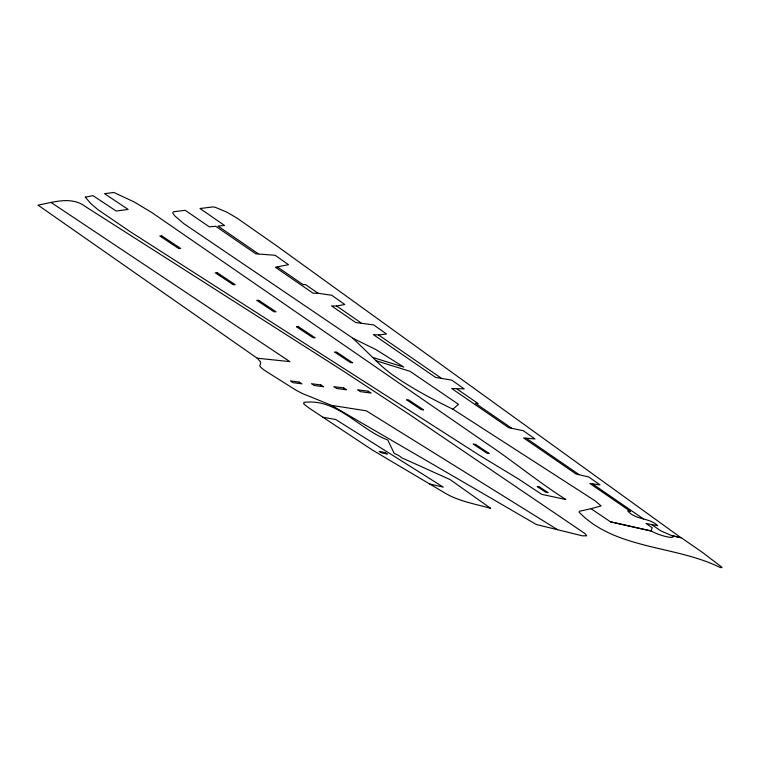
<?xml version="1.0" encoding="UTF-8"?>
<svg xmlns="http://www.w3.org/2000/svg" width="760" height="760" viewBox="0 0 760 760"><rect width="100%" height="100%" fill="white"/><g stroke="black" fill="none" stroke-linecap="round" stroke-linejoin="round"><path stroke-width="1.14" d="M376.067 360.724A99.826 23.503 25.5 0 0 392.046 374.499C411.151 387.97 431.88 398.952 452.865 409.184L458.508 404.339L409.982 371.288L376.077 360.724L352.991 338.314L183.739 223.582L174.866 215.992L172.786 213.094L173.261 211.784L185.202 210.32L209.342 226.85L215.707 226.271L255.778 253.811L275.158 255.274L288.496 264.698L275.348 267.263L313.082 293.208L318.079 293.255L331.721 295.26L344.764 304.475L336.594 306.014L331.522 305.881L355.727 322.525L373.663 324.909L386.488 333.982L378.584 334.96L373.35 334.637L435.527 377.378L451.829 380.171L464.236 388.94L451.668 388.483L508.734 427.709L523.346 430.73L535.002 438.966L523.583 437.921L576.156 474.059L588.772 476.985L599.963 484.899L589.855 483.474L630.61 511.499L627.674 510.872C635.673 520.267 649.202 517.37 657.675 525.692L646.057 523.488L652.26 527.753L650.873 530.974L610.508 521.835L590.976 508.697L579.376 511.3L579.082 512.145C615.153 549.575 675.403 545.347 719.748 567.321A4.702 0.874 23 0 0 722 567.321L702.515 552.453L681.188 537.672L672.192 535.658L673.36 536.465L672.828 537.111A20.168 3.923 23.5 0 1 666.444 536.683A20.159 3.923 23.5 0 1 655.813 533.273L650.911 530.889L610.508 521.835M590.976 508.697L601.122 505.922L594.89 500.697L452.865 409.184M257.174 358.197L260.243 361.579L260.67 363.527L259.93 365.151A15.723 2.869 27.1 0 0 266.503 371.592L293.863 388.844A15.475 2.793 26.9 0 0 309.111 396.226L331.522 405.374L536.227 524.466L582.331 535.828L586.72 535.809L585.105 533.663L409.298 414.399L343.244 371.003L85.832 206.853C71.563 195.852 53.893 202.189 38 205.114L257.174 358.197L289.873 361.627L51.566 202.787M331.522 405.374L366.31 410.818L557.612 529.73M322.981 417.278L335.654 419.491L443.298 487.131L429.666 483.997M372.656 357.409L403.778 367.07L375.915 349.572L352.991 338.314M318.079 293.255L305.529 284.61L303.05 284.61L277.761 267.206M336.594 306.014L360.895 322.762M378.584 334.96L440.962 377.957M457.168 389.12L478.22 403.636L475.437 403.275L511.556 428.137M258.153 253.707L217.987 226.062L224.532 225.464L200.004 208.516L213.028 206.919L215.327 207.328L226.841 212.107L237.139 218.186L276.165 245.47L681.131 537.823L672.135 535.79L660.744 530.832L651.985 524.799M526.423 438.368L579.053 474.601M592.771 484.034L643.52 518.975M85.291 197.134L90.725 203.5L98.03 209.732L130.482 231.876L480.234 455.791L518.111 478.752L541.7 494.351L565.867 499.519C537.947 481.84 512.534 460.598 485.003 442.339L151.829 212.553L134.292 202.027L113.886 192.46L104.557 193.705L128.136 209.418L116.223 211.042L93.024 195.681L85.291 197.134M304.152 402.401L303.743 403.978L308.826 407.901L372.305 449.977L444.344 492.679C458.423 501.306 475.085 503.899 490.694 508.354L450.053 479.56L401.365 457.624A5.453 0.912 26 0 0 399.447 456.028A5.453 0.912 26 0 0 395.684 454.043L394.193 453.378L387.752 439.992C359.518 429.505 336.784 398.059 304.152 402.401M161.718 235.847L159.847 235.999L178.743 248.548L180.661 248.434L161.718 235.847M217.284 272.773L215.28 272.812L233.177 284.696L235.21 284.696L217.284 272.773M258.799 300.371L256.719 300.323L273.885 311.724L276.003 311.799L258.799 300.371M298.623 326.838L296.476 326.724L312.949 337.659L315.134 337.81L298.623 326.838M336.86 352.25L334.637 352.06L350.464 362.577L352.716 362.795L336.86 352.25M299.212 382.099L290.358 380.931L293.094 382.669L301.976 383.847L299.212 382.099M320.844 384.949L311.457 383.714L314.241 385.491L323.646 386.745L320.844 384.949M343.795 387.97L333.83 386.659L336.661 388.483L346.645 389.823L343.795 387.97M368.182 391.181L357.589 389.785L360.468 391.666L371.089 393.081L368.182 391.181M408.918 400.149L406.581 399.827L421.22 409.555L423.586 409.897L408.918 400.149M475.637 444.495L473.214 444.068L486.799 453.093L489.24 453.539L475.637 444.495M385.035 452.58L379.097 451.364L381.444 452.837L387.391 454.052L385.035 452.58M539.723 487.084L537.216 486.571L545.642 492.167L548.15 492.689L539.723 487.084"/></g></svg>
